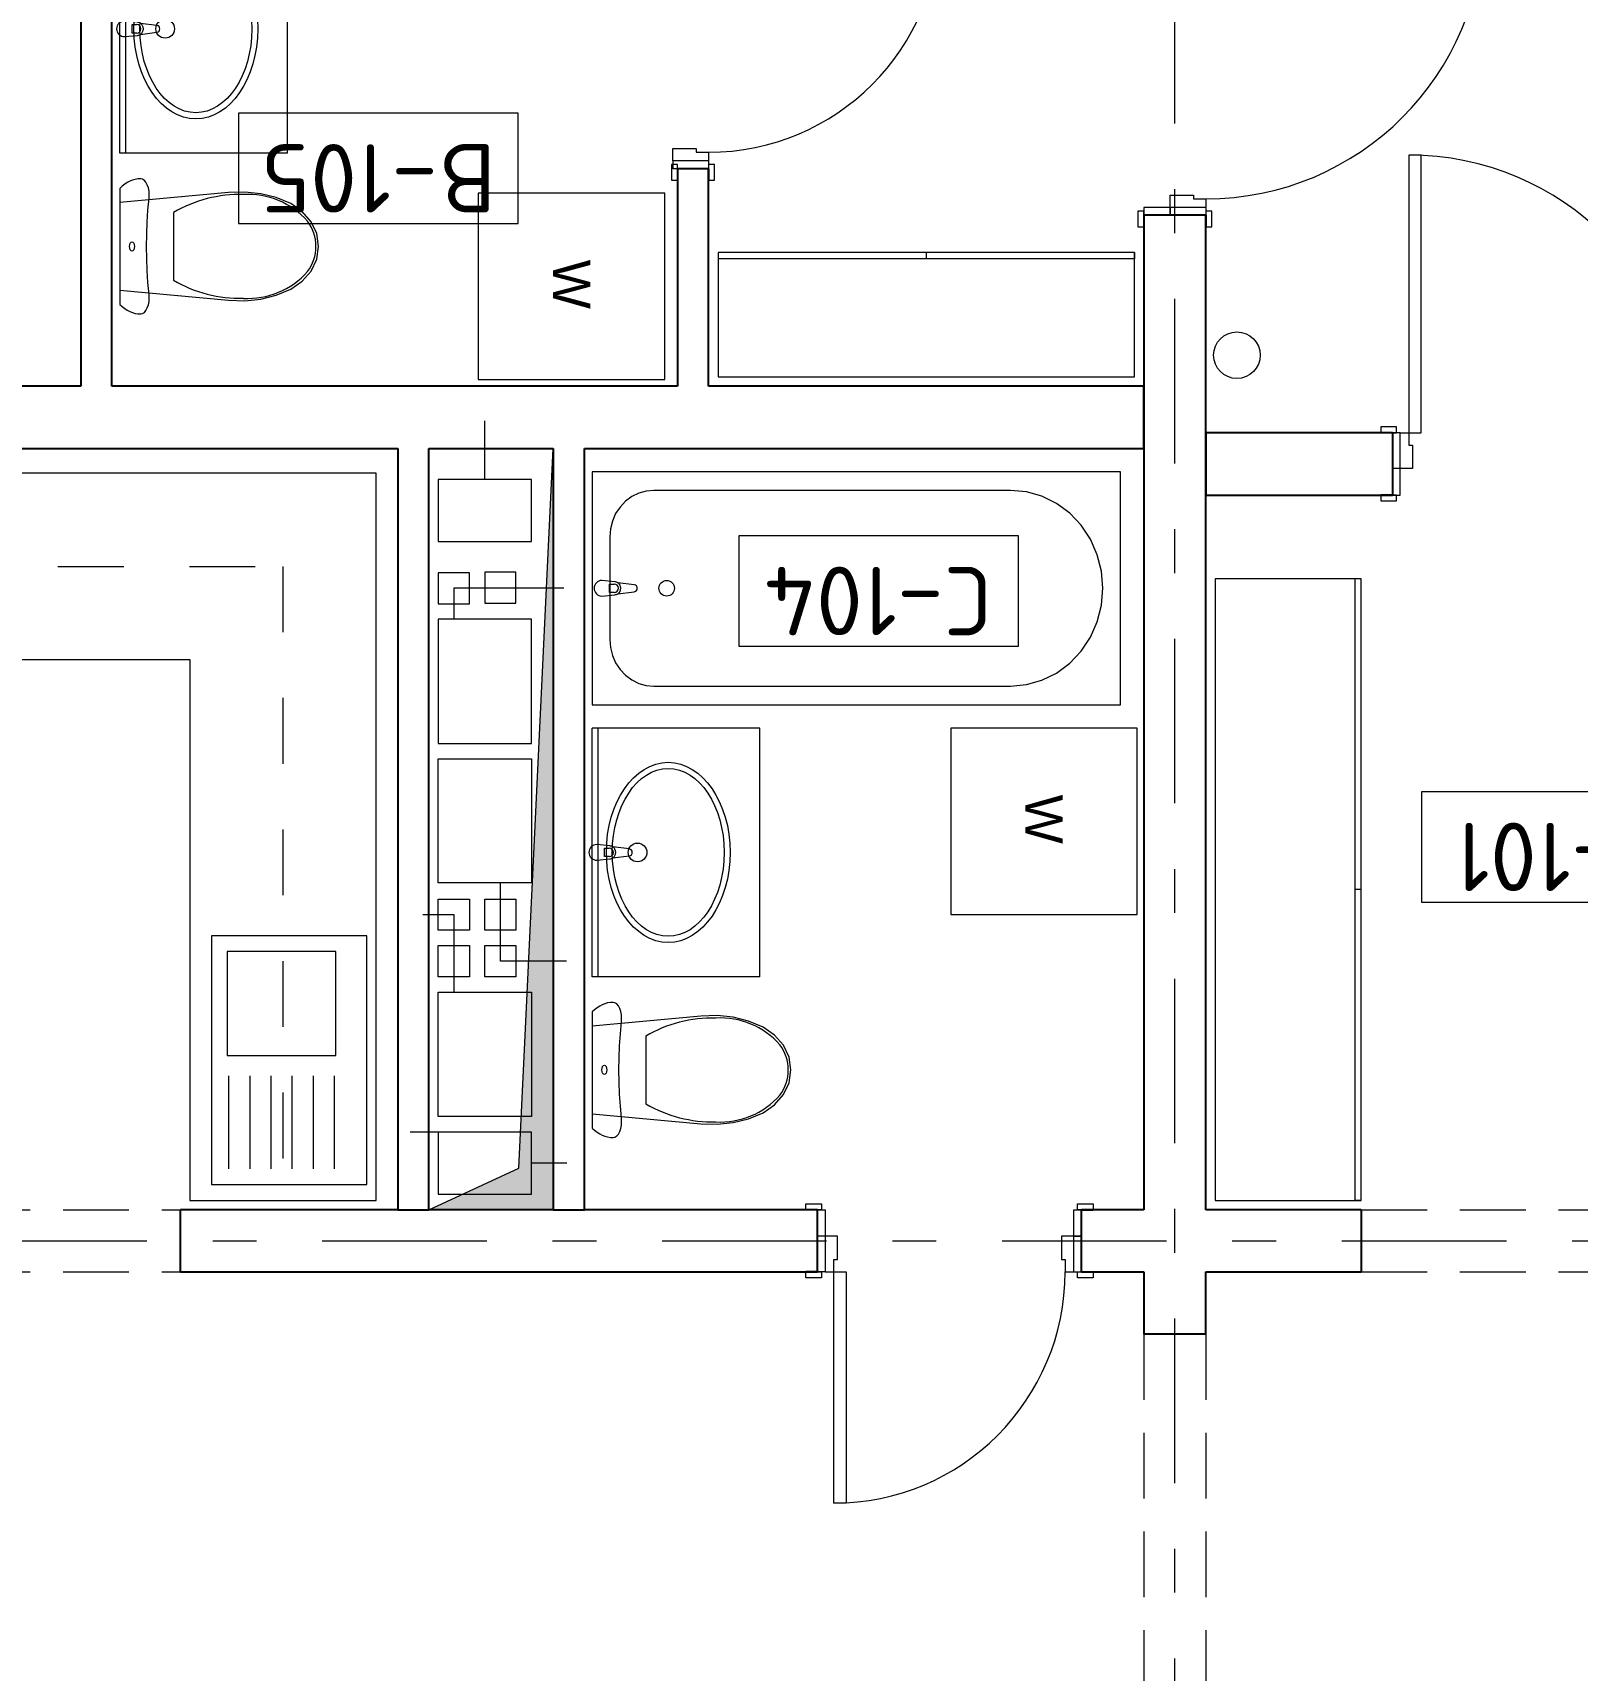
# Model space of a CAD drawing. Header units: millimetres. Extents: x 18162 to 3540582, y 72188 to 247925.
# Drawn here: x 659836 to 664806, y 82764 to 88033 of the extents above; entities that cross this region are included whole.
import ezdxf
from ezdxf.enums import TextEntityAlignment as Align

# ---------------------------------------------------------------- set-up
doc = ezdxf.new("R2010")
doc.units = ezdxf.units.MM
doc.header["$MEASUREMENT"] = 0
doc.set_wipeout_variables(frame=1)
for name, pattern in [('Dashed', [423.333333, 211.666667, -211.666667]), ('Double Dashed', [1093.611073, 529.166651, -211.666656, 141.111112, -211.666656]), ('Hidden Line', [317.5, 211.666667, -105.833333]), ('Wipeout_Contour', [1000, 0, -1000])]:
    doc.linetypes.add(name, pattern=pattern)
for name, color, linetype in [('Archicad Doors', 7, 'Continuous'), ('Archicad Zone Stamps', 7, 'Continuous'), ('Drawing & Figure', 7, 'Continuous'), ('Interior - Equipment', 7, 'Continuous'), ('Interior - Furniture', 7, 'Continuous'), ('Model Unit - Zone A', 7, 'Continuous'), ('Structural - Bearing', 7, 'Continuous'), ('Structural - Grid', 7, 'Continuous')]:
    doc.layers.add(name, color=color, linetype=linetype)
doc.styles.add('GENERATED_STYLE_1', font='arial.ttf')
doc.styles.add('GENERATED_STYLE_2', font='')
doc.styles.add('GENERATED_STYLE_3', font='', dxfattribs={"width": 0.8})
doc.styles.get('GENERATED_STYLE_2').set_extended_font_data('ISOCPEUR MON')
doc.styles.get('GENERATED_STYLE_3').set_extended_font_data('ISOCPEUR MON')

# ---------------------------------------------------------------- blocks, each defined once
blk = doc.blocks.new('Rectangular Door Opening 27[76]_3', base_point=(636137.8, 0))
at = {"layer": 'Archicad Doors', "color": 7, "linetype": 'Hidden Line', "lineweight": 13}
for p, q in [((664111.3, 84245.7), (665311.3, 84245.7)), ((664111.3, 84245.7), (664111.3, 84045.7)), ((665311.3, 84245.7), (665311.3, 84045.7)), ((664111.3, 84045.7), (665311.3, 84045.7))]:
    blk.add_line(p, q, dxfattribs=at)
blk = doc.blocks.new('Door 27[77]_3', base_point=(636137.8, 0))
at = {"layer": 'Archicad Doors', "color": 7, "linetype": 'Continuous', "lineweight": 13}
for p, q in [((662324.3, 84245.7), (662324.3, 84264.7)), ((662324.3, 84264.7), (662374.3, 84264.7)), ((662374.3, 84264.7), (662374.3, 84245.7)), ((663198.3, 84264.7), (663248.3, 84264.7)), ((663198.3, 84245.7), (663198.3, 84264.7)), ((663248.3, 84264.7), (663248.3, 84245.7)), ((662374.3, 84245.7), (662324.3, 84245.7)), ((662361.3, 84245.7), (662324.3, 84245.7)), ((662361.3, 84245.7), (662324.3, 84245.7)), ((662361.3, 84160.7), (662361.3, 84245.7)), ((662361.3, 84245.7), (662386.3, 84245.7)), ((662361.3, 84160.7), (662361.3, 84245.7)), ((662361.3, 84160.7), (662361.3, 84245.7)), ((662386.3, 84245.7), (662386.3, 84160.7)), ((663186.3, 84160.7), (663186.3, 84245.7)), ((663186.3, 84245.7), (663211.3, 84245.7)), ((663248.3, 84245.7), (663198.3, 84245.7)), ((663211.3, 84245.7), (663211.3, 84160.7)), ((663211.3, 84160.7), (663211.3, 84245.7)), ((663211.3, 84160.7), (663211.3, 84245.7)), ((663211.3, 84245.7), (663248.3, 84245.7)), ((663211.3, 84245.7), (663248.3, 84245.7)), ((662386.3, 84160.7), (662361.3, 84160.7)), ((662386.3, 84160.7), (662361.3, 84160.7)), ((662361.3, 84045.7), (662361.3, 84160.7)), ((662361.3, 84045.7), (662361.3, 84160.7)), ((662361.3, 84045.7), (662361.3, 84160.7)), ((662386.3, 84160.7), (662386.3, 84045.7)), ((662426.3, 84160.7), (662386.3, 84160.7)), ((662426.3, 84085.7), (662426.3, 84160.7)), ((663146.3, 84160.7), (663146.3, 84085.7)), ((663186.3, 84160.7), (663146.3, 84160.7)), ((663211.3, 84160.7), (663186.3, 84160.7)), ((663186.3, 84160.7), (663211.3, 84160.7)), ((663186.3, 84045.7), (663186.3, 84160.7)), ((663211.3, 84045.7), (663211.3, 84160.7)), ((663211.3, 84045.7), (663211.3, 84160.7)), ((663211.3, 84045.7), (663211.3, 84160.7)), ((662324.3, 84026.7), (662324.3, 84045.7)), ((662324.3, 84045.7), (662374.3, 84045.7)), ((662361.3, 84045.7), (662324.3, 84045.7)), ((662361.3, 84045.7), (662324.3, 84045.7)), ((662386.3, 84045.7), (662361.3, 84045.7)), ((662374.3, 84045.7), (662374.3, 84026.7)), ((662386.3, 84045.7), (662414.3, 84045.7)), ((662414.3, 84045.7), (662414.3, 84085.7)), ((662414.3, 84085.7), (662426.3, 84085.7)), ((662414.3, 83301.7), (662414.3, 84045.7)), ((662414.3, 84045.7), (662454.3, 84045.7)), ((662454.3, 84045.7), (662454.3, 83301.7)), ((663146.3, 84085.7), (663158.3, 84085.7)), ((663158.3, 84085.7), (663158.3, 84045.7)), ((663158.3, 84045.7), (663186.3, 84045.7)), ((663186.3, 84045.7), (663211.3, 84045.7)), ((663198.3, 84045.7), (663248.3, 84045.7)), ((663198.3, 84026.7), (663198.3, 84045.7)), ((663211.3, 84045.7), (663248.3, 84045.7)), ((663211.3, 84045.7), (663248.3, 84045.7)), ((663248.3, 84045.7), (663248.3, 84026.7)), ((662374.3, 84026.7), (662324.3, 84026.7)), ((663248.3, 84026.7), (663198.3, 84026.7)), ((662454.3, 83301.7), (662414.3, 83301.7))]:
    blk.add_line(p, q, dxfattribs=at)
blk.add_arc((662414.3, 84045.7), 744, 270, 0, dxfattribs=at)
blk = doc.blocks.new('Rectangular Door Opening 27[78]_3', base_point=(636137.8, 0))
at = {"layer": 'Archicad Doors', "color": 7, "linetype": 'Hidden Line', "lineweight": 13}
for p, q in [((657711.6, 84245.7), (660311.6, 84245.7)), ((657711.6, 84045.7), (657711.6, 84245.7)), ((660311.6, 84045.7), (660311.6, 84245.7)), ((657711.6, 84045.7), (660311.6, 84045.7))]:
    blk.add_line(p, q, dxfattribs=at)
blk = doc.blocks.new('АЦӨ_B-105_75_3', base_point=(660996.5, 87901.7))
at = {"layer": 'Archicad Zone Stamps', "color": 7, "linetype": 'Continuous', "lineweight": 5}
for p, q in [((661398.3, 87774.2), (660498.3, 87774.2)), ((660498.3, 87774.2), (660498.3, 87419.4)), ((661398.3, 87419.4), (661398.3, 87774.2)), ((660498.3, 87419.4), (661398.3, 87419.4))]:
    blk.add_line(p, q, dxfattribs=at)
at = {"layer": 'Archicad Zone Stamps', "color": 7, "lineweight": 5, "style": 'GENERATED_STYLE_2'}
for tag, p in [('DUMMY_861', (660575.1, 87454.9)), ('ROOM_NUMBER', (660948.3, 87454.9))]:
    blk.add_attdef(tag, text='', height=220, rotation=180, dxfattribs=at).set_placement(p, align=Align.TOP_CENTER)
blk = doc.blocks.new('АЦӨ_C-104_78_3', base_point=(662840.7, 84758.3))
at = {"layer": 'Archicad Zone Stamps', "color": 7, "linetype": 'Continuous', "lineweight": 5}
for p, q in [((663008.4, 86414.4), (662108.4, 86414.4)), ((662108.4, 86414.4), (662108.4, 86059.5)), ((663008.4, 86059.5), (663008.4, 86414.4)), ((662108.4, 86059.5), (663008.4, 86059.5))]:
    blk.add_line(p, q, dxfattribs=at)
at = {"layer": 'Archicad Zone Stamps', "color": 7, "lineweight": 5, "style": 'GENERATED_STYLE_2'}
for tag, p in [('DUMMY_861', (662185.2, 86095)), ('ROOM_NUMBER', (662558.4, 86095))]:
    blk.add_attdef(tag, text='', height=220, rotation=180, dxfattribs=at).set_placement(p, align=Align.TOP_CENTER)
blk = doc.blocks.new('Үүдний хэсэг_C-101_79_3', base_point=(664461.3, 84470.7))
at = {"layer": 'Archicad Zone Stamps', "color": 7, "linetype": 'Continuous', "lineweight": 5}
for p, q in [((665204.8, 85590.8), (664304.8, 85590.8)), ((664304.8, 85590.8), (664304.8, 85236)), ((665204.8, 85236), (665204.8, 85590.8)), ((664304.8, 85236), (665204.8, 85236))]:
    blk.add_line(p, q, dxfattribs=at)
at = {"layer": 'Archicad Zone Stamps', "color": 7, "lineweight": 5, "style": 'GENERATED_STYLE_2'}
for tag, p in [('DUMMY_861', (664414.5, 85271.5)), ('ROOM_NUMBER', (664754.8, 85271.5))]:
    blk.add_attdef(tag, text='', height=220, rotation=180, dxfattribs=at).set_placement(p, align=Align.TOP_CENTER)
blk = doc.blocks.new('Door 27[89]_3', base_point=(636137.8, 0))
at = {"layer": 'Archicad Doors', "color": 7, "linetype": 'Continuous', "lineweight": 13}
for p, q in [((663411.3, 88482.7), (663392.3, 88482.7)), ((663392.3, 88482.7), (663392.3, 88432.7)), ((663411.3, 88432.7), (663411.3, 88482.7)), ((663411.3, 88445.7), (663411.3, 88482.7)), ((663411.3, 88445.7), (663411.3, 88482.7)), ((663630.3, 88482.7), (663611.3, 88482.7)), ((663611.3, 88482.7), (663611.3, 88432.7)), ((663611.3, 88445.7), (663611.3, 88482.7)), ((663611.3, 88445.7), (663611.3, 88482.7)), ((663630.3, 88432.7), (663630.3, 88482.7)), ((663392.3, 88432.7), (663411.3, 88432.7)), ((663496.3, 88445.7), (663411.3, 88445.7)), ((663411.3, 88445.7), (663411.3, 88420.7)), ((663496.3, 88445.7), (663411.3, 88445.7)), ((663496.3, 88445.7), (663411.3, 88445.7)), ((663411.3, 88420.7), (663496.3, 88420.7)), ((663496.3, 88420.7), (663496.3, 88445.7)), ((663496.3, 88420.7), (663496.3, 88445.7)), ((663611.3, 88445.7), (663496.3, 88445.7)), ((663611.3, 88445.7), (663496.3, 88445.7)), ((663611.3, 88445.7), (663496.3, 88445.7)), ((663496.3, 88420.7), (663611.3, 88420.7)), ((663496.3, 88380.7), (663496.3, 88420.7)), ((663611.3, 88420.7), (663611.3, 88445.7)), ((663611.3, 88432.7), (663630.3, 88432.7)), ((663611.3, 88420.7), (663611.3, 88392.7)), ((663571.3, 88380.7), (663496.3, 88380.7)), ((663611.3, 88392.7), (663571.3, 88392.7)), ((663571.3, 88392.7), (663571.3, 88380.7)), ((664505.3, 88392.7), (663611.3, 88392.7)), ((663611.3, 88392.7), (663611.3, 88352.7)), ((664505.3, 88352.7), (664505.3, 88392.7)), ((663611.3, 88352.7), (664505.3, 88352.7)), ((663496.3, 87470.7), (663411.3, 87470.7)), ((663411.3, 87470.7), (663411.3, 87445.7)), ((663496.3, 87510.7), (663571.3, 87510.7)), ((663496.3, 87470.7), (663496.3, 87510.7)), ((663496.3, 87445.7), (663496.3, 87470.7)), ((663496.3, 87470.7), (663496.3, 87445.7)), ((663611.3, 87470.7), (663496.3, 87470.7)), ((663571.3, 87510.7), (663571.3, 87498.7)), ((663571.3, 87498.7), (663611.3, 87498.7)), ((663611.3, 87498.7), (663611.3, 87470.7)), ((663611.3, 87470.7), (663611.3, 87445.7)), ((663392.3, 87458.7), (663392.3, 87408.7)), ((663411.3, 87458.7), (663392.3, 87458.7)), ((663411.3, 87408.7), (663411.3, 87458.7)), ((663411.3, 87445.7), (663496.3, 87445.7)), ((663496.3, 87445.7), (663411.3, 87445.7)), ((663496.3, 87445.7), (663411.3, 87445.7)), ((663411.3, 87445.7), (663411.3, 87408.7)), ((663411.3, 87445.7), (663411.3, 87408.7)), ((663611.3, 87445.7), (663496.3, 87445.7)), ((663611.3, 87445.7), (663496.3, 87445.7)), ((663611.3, 87445.7), (663496.3, 87445.7)), ((663611.3, 87458.7), (663611.3, 87408.7)), ((663630.3, 87458.7), (663611.3, 87458.7)), ((663611.3, 87445.7), (663611.3, 87408.7)), ((663611.3, 87445.7), (663611.3, 87408.7)), ((663630.3, 87408.7), (663630.3, 87458.7)), ((663392.3, 87408.7), (663411.3, 87408.7)), ((663611.3, 87408.7), (663630.3, 87408.7))]:
    blk.add_line(p, q, dxfattribs=at)
blk.add_arc((663611.3, 88392.7), 894, 270, 0, dxfattribs=at)
blk = doc.blocks.new('Rectangular Door Opening 27[90]_3', base_point=(636137.8, 0))
at = {"layer": 'Archicad Doors', "color": 7, "linetype": 'Hidden Line', "lineweight": 13}
for p, q in [((663411.3, 83845.7), (663411.3, 82645.7)), ((663611.3, 83845.7), (663411.3, 83845.7)), ((663611.3, 83845.7), (663611.3, 82645.7)), ((663611.3, 82645.7), (663411.3, 82645.7))]:
    blk.add_line(p, q, dxfattribs=at)
blk = doc.blocks.new('Door 27[109]_3', base_point=(636137.8, 0))
at = {"layer": 'Archicad Doors', "color": 7, "linetype": 'Continuous', "lineweight": 13}
for p, q in [((661911.3, 88482.7), (661892.3, 88482.7)), ((661892.3, 88482.7), (661892.3, 88432.7)), ((661911.3, 88432.7), (661911.3, 88482.7)), ((661911.3, 88445.7), (661911.3, 88482.7)), ((661911.3, 88445.7), (661911.3, 88482.7)), ((662030.3, 88482.7), (662011.3, 88482.7)), ((662011.3, 88482.7), (662011.3, 88432.7)), ((662011.3, 88445.7), (662011.3, 88482.7)), ((662011.3, 88445.7), (662011.3, 88482.7)), ((662030.3, 88432.7), (662030.3, 88482.7)), ((661892.3, 88432.7), (661911.3, 88432.7)), ((661896.3, 88420.7), (661896.3, 88445.7)), ((662011.3, 88445.7), (661896.3, 88445.7)), ((661896.3, 88420.7), (662011.3, 88420.7)), ((661896.3, 88380.7), (661896.3, 88420.7)), ((662011.3, 88445.7), (661911.3, 88445.7)), ((662011.3, 88445.7), (661911.3, 88445.7)), ((662011.3, 88420.7), (662011.3, 88445.7)), ((662011.3, 88432.7), (662030.3, 88432.7)), ((662011.3, 88420.7), (662011.3, 88392.7)), ((661971.3, 88380.7), (661896.3, 88380.7)), ((662011.3, 88392.7), (661971.3, 88392.7)), ((661971.3, 88392.7), (661971.3, 88380.7)), ((662755.3, 88392.7), (662011.3, 88392.7)), ((662011.3, 88392.7), (662011.3, 88352.7)), ((662755.3, 88352.7), (662755.3, 88392.7)), ((662011.3, 88352.7), (662755.3, 88352.7)), ((661896.3, 87660.7), (661971.3, 87660.7)), ((661896.3, 87620.7), (661896.3, 87660.7)), ((661971.3, 87660.7), (661971.3, 87648.7)), ((661971.3, 87648.7), (662011.3, 87648.7)), ((662011.3, 87648.7), (662011.3, 87620.7)), ((661892.3, 87608.7), (661892.3, 87558.7)), ((661911.3, 87608.7), (661892.3, 87608.7)), ((661896.3, 87620.7), (661896.3, 87595.7)), ((662011.3, 87620.7), (661896.3, 87620.7)), ((662011.3, 87595.7), (661896.3, 87595.7)), ((661911.3, 87558.7), (661911.3, 87608.7)), ((662011.3, 87595.7), (661911.3, 87595.7)), ((662011.3, 87595.7), (661911.3, 87595.7)), ((661911.3, 87595.7), (661911.3, 87558.7)), ((661911.3, 87595.7), (661911.3, 87558.7)), ((662011.3, 87620.7), (662011.3, 87595.7)), ((662011.3, 87608.7), (662011.3, 87558.7)), ((662030.3, 87608.7), (662011.3, 87608.7)), ((662011.3, 87595.7), (662011.3, 87558.7)), ((662011.3, 87595.7), (662011.3, 87558.7)), ((662030.3, 87558.7), (662030.3, 87608.7)), ((661892.3, 87558.7), (661911.3, 87558.7)), ((662011.3, 87558.7), (662030.3, 87558.7))]:
    blk.add_line(p, q, dxfattribs=at)
blk.add_arc((662011.3, 88392.7), 744, 270, 0, dxfattribs=at)
blk = doc.blocks.new('Door 27[114]_3', base_point=(636137.8, 0))
at = {"layer": 'Archicad Doors', "color": 7, "linetype": 'Continuous', "lineweight": 13}
for p, q in [((664264.3, 87639.7), (664264.3, 86745.7)), ((664304.3, 87639.7), (664264.3, 87639.7)), ((664304.3, 86745.7), (664304.3, 87639.7)), ((664224.3, 86764.7), (664174.3, 86764.7)), ((664174.3, 86764.7), (664174.3, 86745.7)), ((664174.3, 86745.7), (664224.3, 86745.7)), ((664211.3, 86745.7), (664174.3, 86745.7)), ((664211.3, 86745.7), (664174.3, 86745.7)), ((664236.3, 86745.7), (664211.3, 86745.7)), ((664211.3, 86745.7), (664211.3, 86630.7)), ((664211.3, 86745.7), (664211.3, 86630.7)), ((664211.3, 86745.7), (664211.3, 86630.7)), ((664224.3, 86745.7), (664224.3, 86764.7)), ((664236.3, 86630.7), (664236.3, 86745.7)), ((664236.3, 86745.7), (664264.3, 86745.7)), ((664264.3, 86745.7), (664264.3, 86705.7)), ((664264.3, 86745.7), (664304.3, 86745.7)), ((665158.3, 86705.7), (665158.3, 86745.7)), ((665158.3, 86745.7), (665186.3, 86745.7)), ((665186.3, 86745.7), (665211.3, 86745.7)), ((665186.3, 86745.7), (665186.3, 86630.7)), ((665248.3, 86764.7), (665198.3, 86764.7)), ((665198.3, 86764.7), (665198.3, 86745.7)), ((665198.3, 86745.7), (665248.3, 86745.7)), ((665211.3, 86745.7), (665211.3, 86630.7)), ((665211.3, 86745.7), (665211.3, 86630.7)), ((665211.3, 86745.7), (665211.3, 86630.7)), ((665211.3, 86745.7), (665248.3, 86745.7)), ((665211.3, 86745.7), (665248.3, 86745.7)), ((665248.3, 86745.7), (665248.3, 86764.7)), ((664264.3, 86705.7), (664276.3, 86705.7)), ((664276.3, 86705.7), (664276.3, 86630.7)), ((665146.3, 86630.7), (665146.3, 86705.7)), ((665146.3, 86705.7), (665158.3, 86705.7)), ((664211.3, 86630.7), (664211.3, 86545.7)), ((664236.3, 86630.7), (664211.3, 86630.7)), ((664236.3, 86630.7), (664211.3, 86630.7)), ((664211.3, 86630.7), (664211.3, 86545.7)), ((664211.3, 86630.7), (664211.3, 86545.7)), ((664236.3, 86545.7), (664236.3, 86630.7)), ((664276.3, 86630.7), (664236.3, 86630.7)), ((665186.3, 86630.7), (665146.3, 86630.7)), ((665186.3, 86630.7), (665186.3, 86545.7)), ((665211.3, 86630.7), (665186.3, 86630.7)), ((665186.3, 86630.7), (665211.3, 86630.7)), ((665211.3, 86545.7), (665211.3, 86630.7)), ((665211.3, 86630.7), (665211.3, 86545.7)), ((665211.3, 86630.7), (665211.3, 86545.7)), ((664224.3, 86545.7), (664174.3, 86545.7)), ((664174.3, 86545.7), (664174.3, 86526.7)), ((664211.3, 86545.7), (664174.3, 86545.7)), ((664211.3, 86545.7), (664174.3, 86545.7)), ((664174.3, 86526.7), (664224.3, 86526.7)), ((664211.3, 86545.7), (664236.3, 86545.7)), ((664224.3, 86526.7), (664224.3, 86545.7)), ((665186.3, 86545.7), (665211.3, 86545.7)), ((665248.3, 86545.7), (665198.3, 86545.7)), ((665198.3, 86545.7), (665198.3, 86526.7)), ((665198.3, 86526.7), (665248.3, 86526.7)), ((665211.3, 86545.7), (665248.3, 86545.7)), ((665211.3, 86545.7), (665248.3, 86545.7)), ((665248.3, 86526.7), (665248.3, 86545.7))]:
    blk.add_line(p, q, dxfattribs=at)
blk.add_arc((664264.3, 86745.7), 894, 0, 90, dxfattribs=at)
blk = doc.blocks.new('Basin Cabinet 27[211]_3', base_point=(660656.3, 87645.7))
at = {"layer": 'Interior - Equipment', "color": 7, "linetype": 'Continuous', "lineweight": 5}
for p, q in [((660116.3, 87645.7), (660116.3, 88445.7)), ((660656.3, 88445.7), (660116.3, 88445.7)), ((660136.3, 87645.7), (660136.3, 88445.7)), ((660656.3, 87645.7), (660656.3, 88445.7)), ((660156.2, 88059.3), (660171.1, 88059.3)), ((660156.2, 88032.1), (660156.2, 88059.3)), ((660171.1, 88032.1), (660156.2, 88032.1)), ((660656.3, 87645.7), (660116.3, 87645.7))]:
    blk.add_line(p, q, dxfattribs=at)
at = {"layer": 'Interior - Equipment', "color": 7, "linetype": 'Continuous', "lineweight": 5, "flags": 128}
blk.add_lwpolyline([(660131.3, 88020.7), (660173.3, 88024.7, 0.12102), (660182.8, 88027.9), (660235.7, 88034.6, 0.882566), (660235.7, 88056.8), (660182.8, 88063.4, 0.12102), (660173.3, 88066.7), (660131.3, 88070.7, 1)], format="xyb", close=True, dxfattribs=at)
at = {"layer": 'Interior - Equipment', "color": 7, "linetype": 'Continuous', "lineweight": 5}
blk.add_circle((660262.5, 88045.7), 30, dxfattribs=at)
for centre, radius, start, end in [((660171.1, 88045.7), 13.6, 270, 90), ((660171.4, 88045.7), 21.1, 302.771, 57.229)]:
    blk.add_arc(centre, radius, start, end, dxfattribs=at)
for major_axis, ratio in [((0, 290), 0.686667), ((0, 270), 0.666667)]:
    blk.add_ellipse((660361.3, 88045.7), major_axis=major_axis, ratio=ratio, dxfattribs=at)
blk = doc.blocks.new('WC 27[213]_3', base_point=(660116.3, 87345.7))
at = {"layer": 'Interior - Equipment', "color": 7, "linetype": 'Continuous', "lineweight": 5}
for p, q in [((660289.4, 87454.6), (660289.4, 87345.7)), ((660289.4, 87345.7), (660289.4, 87236.7))]:
    blk.add_line(p, q, dxfattribs=at)
at = {"layer": 'Interior - Equipment', "color": 7, "linetype": 'Continuous', "lineweight": 5, "flags": 128}
for points in [[(660116.3, 87158.9), (660124.2, 87151.8), (660132.4, 87145.6), (660140.7, 87140.3), (660149.1, 87136), (660157.7, 87132.6), (660166.3, 87130.1), (660175, 87128.7), (660183.8, 87128.2), (660189.8, 87129.5), (660195.6, 87133.2), (660200.8, 87139.3), (660205.1, 87147.5), (660208.4, 87157.2), (660210.5, 87168.1), (660211.3, 87179.6), (660210.8, 87191.2), (660207.2, 87229.5), (660204.7, 87268), (660203.1, 87306.8), (660202.6, 87345.7), (660203.1, 87384.5), (660204.7, 87423.3), (660207.2, 87461.9), (660210.8, 87500.2), (660211.3, 87511.7), (660210.5, 87523.2), (660208.4, 87534.1), (660205.1, 87543.9), (660200.8, 87552), (660195.6, 87558.1), (660189.8, 87561.9), (660183.8, 87563.2), (660175, 87562.7), (660166.3, 87561.2), (660157.7, 87558.8), (660149.1, 87555.4), (660140.7, 87551), (660132.4, 87545.7), (660124.2, 87539.5), (660116.3, 87532.4)], [(660569.8, 87176.2), (660619.5, 87188.7), (660666.4, 87207.7), (660703.6, 87233.3), (660732.2, 87266.3), (660750.1, 87304.6), (660756.3, 87345.7), (660750.1, 87386.7), (660732.2, 87425), (660703.6, 87458.1), (660666.4, 87483.7), (660619.5, 87502.7), (660569.8, 87515.1), (660518.4, 87520.6), (660466.7, 87519), (660116.3, 87486.6), (660116.3, 87204.7), (660466.7, 87172.3), (660518.4, 87170.8)]]:
    blk.add_lwpolyline(points, close=True, dxfattribs=at)
at = {"layer": 'Interior - Equipment', "color": 7, "linetype": 'Continuous', "lineweight": 5}
for centre, major_axis, start_param, end_param in [((660504.3, 87087.6), (425.5, 0), 1.547178, 2.100199), ((660528.6, 87256.2), (257.1, 0), 0.725935, 1.626524), ((660609.1, 87344.9), (138.6, 0), 0.005861, 0.632505), ((660609.1, 87346.5), (138.6, 0), 5.650681, 6.277325), ((660528.6, 87435.1), (257.1, 0), 4.656658, 5.557246), ((660504.3, 87603.8), (425.5, 0), 4.182984, 4.736005)]:
    blk.add_ellipse(centre, major_axis=major_axis, ratio=0.999377, start_param=start_param, end_param=end_param, dxfattribs=at)
blk.add_ellipse((660155.7, 87345.7), major_axis=(0, 15), ratio=0.524717, dxfattribs=at)
blk = doc.blocks.new('Washer 27[214]_3', base_point=(661270.1, 87216.9))
at = {"layer": 'Interior - Equipment', "color": 7, "linetype": 'Continuous', "lineweight": 5, "flags": 128}
blk.add_lwpolyline([(661270.1, 86916.9), (661870.1, 86916.9), (661870.1, 87516.9), (661270.1, 87516.9)], close=True, dxfattribs=at)
at = {"layer": 'Interior - Equipment', "color": 7, "lineweight": 5, "style": 'GENERATED_STYLE_1'}
blk.add_attdef('stDisplayText', text='', height=120, rotation=270, dxfattribs=at).set_placement((661570.1, 87223.7), align=Align.MIDDLE_CENTER)
blk = doc.blocks.new('Basin Cabinet 27[215]_3', base_point=(662176.3, 84995.7))
at = {"layer": 'Interior - Equipment', "color": 7, "linetype": 'Continuous', "lineweight": 5}
for p, q in [((661636.3, 84995.7), (661636.3, 85795.7)), ((662176.3, 85795.7), (661636.3, 85795.7)), ((661656.3, 84995.7), (661656.3, 85795.7)), ((662176.3, 84995.7), (662176.3, 85795.7)), ((661676.2, 85409.3), (661691.1, 85409.3)), ((661676.2, 85382.1), (661676.2, 85409.3)), ((661691.1, 85382.1), (661676.2, 85382.1)), ((662176.3, 84995.7), (661636.3, 84995.7))]:
    blk.add_line(p, q, dxfattribs=at)
at = {"layer": 'Interior - Equipment', "color": 7, "linetype": 'Continuous', "lineweight": 5, "flags": 128}
blk.add_lwpolyline([(661651.3, 85370.7), (661693.3, 85374.7, 0.12102), (661702.8, 85377.9), (661755.7, 85384.6, 0.882566), (661755.7, 85406.8), (661702.8, 85413.4, 0.12102), (661693.3, 85416.7), (661651.3, 85420.7, 1)], format="xyb", close=True, dxfattribs=at)
at = {"layer": 'Interior - Equipment', "color": 7, "linetype": 'Continuous', "lineweight": 5}
blk.add_circle((661782.5, 85395.7), 30, dxfattribs=at)
for centre, radius, start, end in [((661691.4, 85395.7), 21.1, 302.771, 57.229), ((661691.1, 85395.7), 13.6, 270, 90)]:
    blk.add_arc(centre, radius, start, end, dxfattribs=at)
for major_axis, ratio in [((0, 290), 0.686667), ((0, 270), 0.666667)]:
    blk.add_ellipse((661881.3, 85395.7), major_axis=major_axis, ratio=ratio, dxfattribs=at)
blk = doc.blocks.new('Bathtub 27[216]_3', base_point=(661636.3, 86620.7))
at = {"layer": 'Interior - Equipment', "color": 7, "linetype": 'Continuous', "lineweight": 5}
for p, q in [((661692.6, 86259.3), (661707.4, 86259.3)), ((661692.6, 86232.1), (661692.6, 86259.3)), ((661707.4, 86232.1), (661692.6, 86232.1))]:
    blk.add_line(p, q, dxfattribs=at)
at = {"layer": 'Interior - Equipment', "color": 7, "linetype": 'Continuous', "lineweight": 5, "flags": 128}
for points in [[(661636.3, 85870.7), (663336.3, 85870.7), (663336.3, 86620.7), (661636.3, 86620.7)], [(661834.7, 86560.7), (661810.1, 86558.4), (661786.2, 86551.6), (661763.8, 86540.6), (661743.6, 86525.6), (661726.1, 86507.1), (661712, 86485.7), (661701.5, 86462), (661695.1, 86436.7), (661693, 86410.7), (661693, 86080.7), (661695.1, 86054.6), (661701.5, 86029.4), (661712, 86005.7), (661726.1, 85984.3), (661743.6, 85965.8), (661763.8, 85950.8), (661786.2, 85939.7), (661810.1, 85933), (661834.7, 85930.7), (662982.2, 85930.7), (663033.8, 85935.5), (663083.9, 85949.7), (663130.9, 85972.9), (663173.4, 86004.4), (663210.1, 86043.2), (663239.8, 86088.2), (663261.7, 86137.9), (663275.1, 86191), (663279.7, 86245.7), (663275.1, 86300.4), (663261.7, 86353.4), (663239.8, 86403.2), (663210.1, 86448.2), (663173.4, 86487), (663130.9, 86518.5), (663083.9, 86541.7), (663033.8, 86555.9), (662982.2, 86560.7)]]:
    blk.add_lwpolyline(points, close=True, dxfattribs=at)
blk.add_lwpolyline([(661667.6, 86220.7), (661709.6, 86224.7, 0.12102), (661719.1, 86227.9), (661772, 86234.6, 0.882566), (661772, 86256.8), (661719.1, 86263.4, 0.12102), (661709.6, 86266.7), (661667.6, 86270.7, 1)], format="xyb", close=True, dxfattribs=at)
at = {"layer": 'Interior - Equipment', "color": 7, "linetype": 'Continuous', "lineweight": 5}
blk.add_circle((661876.3, 86245.7), 25, dxfattribs=at)
for centre, radius, start, end in [((661707.4, 86245.7), 13.6, 270, 90), ((661707.7, 86245.7), 21.1, 302.771, 57.229)]:
    blk.add_arc(centre, radius, start, end, dxfattribs=at)
blk = doc.blocks.new('WC 27[217]_3', base_point=(661636.3, 84695.7))
at = {"layer": 'Interior - Equipment', "color": 7, "linetype": 'Continuous', "lineweight": 5}
for p, q in [((661809.4, 84804.6), (661809.4, 84695.7)), ((661809.4, 84695.7), (661809.4, 84586.7))]:
    blk.add_line(p, q, dxfattribs=at)
at = {"layer": 'Interior - Equipment', "color": 7, "linetype": 'Continuous', "lineweight": 5, "flags": 128}
for points in [[(661636.3, 84508.9), (661644.2, 84501.8), (661652.4, 84495.6), (661660.7, 84490.3), (661669.1, 84486), (661677.7, 84482.6), (661686.3, 84480.1), (661695, 84478.7), (661703.8, 84478.2), (661709.8, 84479.5), (661715.6, 84483.2), (661720.8, 84489.3), (661725.1, 84497.5), (661728.4, 84507.2), (661730.5, 84518.1), (661731.3, 84529.6), (661730.8, 84541.2), (661727.2, 84579.5), (661724.7, 84618), (661723.1, 84656.8), (661722.6, 84695.7), (661723.1, 84734.5), (661724.7, 84773.3), (661727.2, 84811.9), (661730.8, 84850.2), (661731.3, 84861.7), (661730.5, 84873.2), (661728.4, 84884.1), (661725.1, 84893.9), (661720.8, 84902), (661715.6, 84908.1), (661709.8, 84911.9), (661703.8, 84913.2), (661695, 84912.7), (661686.3, 84911.2), (661677.7, 84908.8), (661669.1, 84905.4), (661660.7, 84901), (661652.4, 84895.7), (661644.2, 84889.5), (661636.3, 84882.4)], [(662089.8, 84526.2), (662139.5, 84538.7), (662186.4, 84557.7), (662223.6, 84583.3), (662252.2, 84616.3), (662270.1, 84654.6), (662276.3, 84695.7), (662270.1, 84736.7), (662252.2, 84775), (662223.6, 84808.1), (662186.4, 84833.7), (662139.5, 84852.7), (662089.8, 84865.1), (662038.4, 84870.6), (661986.7, 84869), (661636.3, 84836.6), (661636.3, 84554.7), (661986.7, 84522.3), (662038.4, 84520.8)]]:
    blk.add_lwpolyline(points, close=True, dxfattribs=at)
at = {"layer": 'Interior - Equipment', "color": 7, "linetype": 'Continuous', "lineweight": 5}
for centre, major_axis, start_param, end_param in [((662024.3, 84437.6), (425.5, 0), 1.547178, 2.100199), ((662048.6, 84606.2), (257.1, 0), 0.725935, 1.626524), ((662129.1, 84694.9), (138.6, 0), 0.005861, 0.632505), ((662129.1, 84696.5), (138.6, 0), 5.650681, 6.277325), ((662024.3, 84953.8), (425.5, 0), 4.182984, 4.736005), ((662048.6, 84785.1), (257.1, 0), 4.656658, 5.557246)]:
    blk.add_ellipse(centre, major_axis=major_axis, ratio=0.999377, start_param=start_param, end_param=end_param, dxfattribs=at)
blk.add_ellipse((661675.7, 84695.7), major_axis=(0, 15), ratio=0.524717, dxfattribs=at)
blk = doc.blocks.new('Washer 27[218]_3', base_point=(662790.1, 85495.7))
at = {"layer": 'Interior - Equipment', "color": 7, "linetype": 'Continuous', "lineweight": 5, "flags": 128}
blk.add_lwpolyline([(662790.1, 85195.7), (663390.1, 85195.7), (663390.1, 85795.7), (662790.1, 85795.7)], close=True, dxfattribs=at)
at = {"layer": 'Interior - Equipment', "color": 7, "lineweight": 5, "style": 'GENERATED_STYLE_1'}
blk.add_attdef('stDisplayText', text='', height=120, rotation=270, dxfattribs=at).set_placement((663090.1, 85502.5), align=Align.MIDDLE_CENTER)
blk = doc.blocks.new('Kitchen Layout 27[222]_3', base_point=(660941.6, 83616))
at = {"layer": 'Interior - Equipment', "color": 7, "linetype": 'Continuous', "lineweight": 5}
for p, q in [((658047.4, 86016), (658647.4, 86616)), ((658647.4, 86016), (658047.4, 86616)), ((657524.7, 86170.3), (657666.1, 86311.7)), ((657666.1, 86170.3), (657524.7, 86311.7)), ((657595.4, 86141), (657595.4, 86341)), ((657495.4, 86241), (657695.4, 86241)), ((660461.6, 85077.1), (660461.6, 84742.1)), ((660811.6, 85077.1), (660461.6, 85077.1)), ((660811.6, 84742.1), (660811.6, 85077.1)), ((660461.6, 84742.1), (660811.6, 84742.1)), ((660466.6, 84677.1), (660466.6, 84377.1)), ((660534.6, 84677.1), (660534.6, 84377.1)), ((660602.6, 84677.1), (660602.6, 84377.1)), ((660670.6, 84677.1), (660670.6, 84377.1)), ((660738.6, 84677.1), (660738.6, 84377.1)), ((660806.6, 84677.1), (660806.6, 84377.1))]:
    blk.add_line(p, q, dxfattribs=at)
at = {"layer": 'Interior - Equipment', "color": 7, "linetype": 'Dashed', "lineweight": 5}
for p, q in [((660941.6, 86616), (658647.4, 86616)), ((658647.4, 86616), (658647.4, 86316)), ((660941.6, 84276), (660941.6, 86616)), ((658647.4, 86316), (660641.6, 86316)), ((660641.6, 86316), (660641.6, 84276)), ((660641.6, 84276), (660941.6, 84276))]:
    blk.add_line(p, q, dxfattribs=at)
at = {"layer": 'Interior - Equipment', "color": 7, "linetype": 'Continuous', "lineweight": 5, "flags": 128}
for points in [[(657145.4, 85866), (658045.4, 85866), (658045.4, 86616), (657145.4, 86616)], [(660941.6, 84276), (660941.6, 86616), (658045.4, 86616), (658045.4, 86016), (660341.6, 86016), (660341.6, 84276)], [(658047.4, 86016), (658647.4, 86016), (658647.4, 86616), (658047.4, 86616)], [(659038.6, 86066), (659618.6, 86066), (659618.6, 86566), (659038.6, 86566)], [(660411.6, 85127.1), (660411.6, 84327.1), (660911.6, 84327.1), (660911.6, 85127.1)]]:
    blk.add_lwpolyline(points, close=True, dxfattribs=at)
at = {"layer": 'Interior - Equipment', "color": 7, "linetype": 'Continuous', "lineweight": 5}
for centre, radius in [((659169.1, 86453.5), 72.5), ((659473.6, 86434), 90), ((659202.2, 86216), 105), ((659493.9, 86201), 72.5)]:
    blk.add_circle(centre, radius, dxfattribs=at)
blk = doc.blocks.new('Cupboard 27[290]_3', base_point=(663381.6, 87325.7))
at = {"layer": 'Interior - Furniture', "color": 7, "linetype": 'Continuous', "lineweight": 5}
for p, q in [((662711.6, 87325.7), (662711.6, 87305.7)), ((663381.6, 87325.7), (663381.6, 87305.7)), ((663381.6, 87305.7), (662041.6, 87305.7))]:
    blk.add_line(p, q, dxfattribs=at)
at = {"layer": 'Interior - Furniture', "color": 7, "linetype": 'Continuous', "lineweight": 5, "flags": 128}
blk.add_lwpolyline([(663381.6, 87325.7), (662041.6, 87325.7), (662041.6, 86925.7), (663381.6, 86925.7)], close=True, dxfattribs=at)
blk = doc.blocks.new('Cupboard 27[294]_3', base_point=(664111.3, 84276))
at = {"layer": 'Interior - Furniture', "color": 7, "linetype": 'Continuous', "lineweight": 5}
for p, q in [((664091.3, 84276), (664091.3, 86276)), ((664111.3, 85276), (664091.3, 85276)), ((664111.3, 84276), (664091.3, 84276))]:
    blk.add_line(p, q, dxfattribs=at)
at = {"layer": 'Interior - Furniture', "color": 7, "linetype": 'Continuous', "lineweight": 5, "flags": 128}
blk.add_lwpolyline([(664111.3, 84276), (664111.3, 86276), (663641, 86276), (663641, 84276)], close=True, dxfattribs=at)
blk = doc.blocks.new('Standard grid marker[329]_3', base_point=(654300.1, 84145.7))
at = {"layer": 'Structural - Grid', "color": 13, "linetype": 'Double Dashed', "lineweight": 13}
blk.add_line((655300.1, 84145.7), (689862.2, 84145.7), dxfattribs=at)
at = {"layer": 'Structural - Grid', "color": 13, "lineweight": 13, "style": 'GENERATED_STYLE_3'}
blk.add_attdef('AC_MarkerText_1', text='', height=250, rotation=180, dxfattribs=at).set_placement((691162.2, 84020.7), align=Align.TOP_CENTER)
blk = doc.blocks.new('Standard grid marker[335]_3', base_point=(663511.3, 72524.1))
at = {"layer": 'Structural - Grid', "color": 13, "linetype": 'Double Dashed', "lineweight": 13}
blk.add_line((663511.3, 73524.1), (663511.3, 100185.5), dxfattribs=at)
at = {"layer": 'Structural - Grid', "color": 13, "lineweight": 13, "style": 'GENERATED_STYLE_3'}
blk.add_attdef('AC_MarkerText_1', text='', height=250, rotation=180, dxfattribs=at).set_placement((663511.3, 101360.5), align=Align.TOP_CENTER)

msp = doc.modelspace()

# ---------------------------------------------------------------- linework, layer by layer
at = {"layer": 'Structural - Grid', "color": 7, "linetype": 'Continuous', "lineweight": 5}
for points in [[(661441.3, 86595.7), (661141.3, 86595.7), (661141.3, 86395.7), (661441.3, 86395.7)], [(661141.3, 86195.7), (661241.3, 86195.7), (661241.3, 86295.7), (661141.3, 86295.7)], [(661291.3, 86197.3), (661391.3, 86197.3), (661391.3, 86297.3), (661291.3, 86297.3)], [(661141.3, 85745.7), (661441.3, 85745.7), (661441.3, 86145.7), (661141.3, 86145.7)], [(661141.3, 85697.3), (661441.3, 85697.3), (661441.3, 85297.3), (661141.3, 85297.3)], [(661241.3, 85145.7), (661141.3, 85145.7), (661141.3, 85245.7), (661241.3, 85245.7)], [(661291.3, 85245.7), (661391.3, 85245.7), (661391.3, 85145.7), (661291.3, 85145.7)], [(661241.3, 84995.7), (661141.3, 84995.7), (661141.3, 85095.7), (661241.3, 85095.7)], [(661291.3, 85095.7), (661391.3, 85095.7), (661391.3, 84995.7), (661291.3, 84995.7)], [(661141.3, 84945.7), (661441.3, 84945.7), (661441.3, 84545.7), (661141.3, 84545.7)], [(661441.3, 84495.7), (661141.3, 84495.7), (661141.3, 84295.7), (661441.3, 84295.7)]]:
    msp.add_lwpolyline(points, close=True, dxfattribs=at)

# ---------------------------------------------------------------- block references
at = {"layer": 'Interior - Equipment', "color": 7, "linetype": 'Continuous', "lineweight": 5}
msp.add_blockref('Kitchen Layout 27[222]_3', (660941.6, 83616), dxfattribs=at)
at = {"layer": 'Interior - Furniture', "color": 7, "linetype": 'Continuous', "lineweight": 5}
for name, p in [('Cupboard 27[290]_3', (663381.6, 87325.7)), ('Cupboard 27[294]_3', (664111.3, 84276))]:
    msp.add_blockref(name, p, dxfattribs=at)
at = {"layer": 'Model Unit - Zone A', "color": 7, "linetype": 'Continuous', "lineweight": 5}
for name, p, values in [('АЦӨ_B-105_75_3', (660996.5, 87901.7), {'ROOM_NUMBER': 'B-105'}), ('АЦӨ_C-104_78_3', (662840.7, 84758.3), {'ROOM_NUMBER': 'C-104'}), ('Үүдний хэсэг_C-101_79_3', (664461.3, 84470.7), {'ROOM_NUMBER': 'C-101'})]:
    msp.add_blockref(name, p, dxfattribs=at).add_auto_attribs(values)

# ---------------------------------------------------------------- wipeouts: each hides what was drawn before it
at = {"color": 254, "linetype": 'Wipeout_Contour', "lineweight": 0, "ltscale": 2663635.69791495}
msp.add_wipeout([(659991.3, 86895.7), (660091.3, 86895.7), (660091.3, 89495.7), (659991.3, 89495.7)], dxfattribs=at).dxf.layer = 'Structural - Bearing'
at = {"color": 254, "linetype": 'Wipeout_Contour', "lineweight": 0, "ltscale": 2670744.410665561}
msp.add_wipeout([(661911.3, 86895.7), (662011.3, 86895.7), (662011.3, 87595.7), (661911.3, 87595.7)], dxfattribs=at).dxf.layer = 'Structural - Bearing'
at = {"color": 254, "linetype": 'Wipeout_Contour', "lineweight": 0, "ltscale": 2666672.72201165}
msp.add_wipeout([(660311.6, 84045.7), (662361.3, 84045.7), (662361.3, 84245.7), (660311.6, 84245.7)], dxfattribs=at).dxf.layer = 'Structural - Bearing'
at = {"color": 254, "linetype": 'Wipeout_Contour', "lineweight": 0, "ltscale": 2675897.963900989}
msp.add_wipeout([(663211.3, 84045.7), (664111.3, 84045.7), (664111.3, 84245.7), (663211.3, 84245.7)], dxfattribs=at).dxf.layer = 'Structural - Bearing'

# ---------------------------------------------------------------- next in the draw order: hatches: boundary and pattern name
at = {"layer": 'Drawing & Figure', "linetype": 'Continuous', "lineweight": 13}
msp.add_hatch(color=7, dxfattribs=at).paths.add_polyline_path([(661400, 84379.8), (661511.3, 86695.7), (661511.3, 84245.7), (661111.3, 84245.7)])

# ---------------------------------------------------------------- next in the draw order: linework, layer by layer
at = {"layer": 'Drawing & Figure', "color": 7, "linetype": 'Continuous', "lineweight": 13, "flags": 128}
msp.add_lwpolyline([(661400, 84379.8), (661511.3, 86695.7), (661511.3, 84245.7), (661111.3, 84245.7)], close=True, dxfattribs=at)
at = {"layer": 'Structural - Bearing', "color": 7, "linetype": 'Continuous', "lineweight": 25}
for p, q in [((661911.3, 87595.7), (661911.3, 87558.7)), ((662011.3, 87595.7), (661911.3, 87595.7)), ((662011.3, 87595.7), (662011.3, 87558.7)), ((660311.6, 84045.7), (660311.6, 84245.7)), ((662361.3, 84245.7), (662324.3, 84245.7)), ((662361.3, 84160.7), (662361.3, 84245.7)), ((663211.3, 84245.7), (663248.3, 84245.7)), ((663211.3, 84160.7), (663211.3, 84245.7)), ((664111.3, 84245.7), (664111.3, 84045.7)), ((662361.3, 84045.7), (662361.3, 84160.7)), ((663211.3, 84045.7), (663211.3, 84160.7)), ((662361.3, 84045.7), (662324.3, 84045.7)), ((663211.3, 84045.7), (663248.3, 84045.7))]:
    msp.add_line(p, q, dxfattribs=at)
at = {"layer": 'Structural - Bearing', "color": 7, "linetype": 'Continuous', "lineweight": 25, "flags": 128}
for points in [[(659991.3, 89495.7), (659991.3, 86895.7)], [(660091.3, 86895.7), (660091.3, 89315.7)], [(661911.3, 87595.7), (661911.3, 86895.7)], [(662011.3, 86895.7), (662011.3, 87595.7)], [(662361.3, 84245.7), (660311.6, 84245.7)], [(663411.3, 84245.7), (663211.3, 84245.7)], [(664111.3, 84245.7), (663611.3, 84245.7)], [(660311.6, 84045.7), (662361.3, 84045.7)], [(663211.3, 84045.7), (663411.3, 84045.7)], [(663611.3, 84045.7), (664111.3, 84045.7)]]:
    msp.add_lwpolyline(points, dxfattribs=at)
at = {"layer": 'Structural - Bearing', "color": 7, "linetype": 'Continuous', "lineweight": 13, "flags": 128}
msp.add_lwpolyline([(661511.3, 84245.7), (661111.3, 84245.7), (661111.3, 86695.7), (661511.3, 86695.7)], close=True, dxfattribs=at)

# ---------------------------------------------------------------- next in the draw order: block references
at = {"layer": 'Archicad Doors', "color": 7, "linetype": 'Continuous', "lineweight": 13}
for name in ['Door 27[109]_3', 'Door 27[77]_3']:
    msp.add_blockref(name, (636137.8, 0), dxfattribs=at)
at = {"layer": 'Archicad Doors', "color": 7, "linetype": 'Hidden Line', "lineweight": 13}
for name in ['Rectangular Door Opening 27[78]_3', 'Rectangular Door Opening 27[76]_3']:
    msp.add_blockref(name, (636137.8, 0), dxfattribs=at)
at = {"layer": 'Interior - Equipment', "color": 7, "linetype": 'Continuous', "lineweight": 5}
for name, p in [('Basin Cabinet 27[211]_3', (660656.3, 87645.7)), ('WC 27[213]_3', (660116.3, 87345.7))]:
    msp.add_blockref(name, p, dxfattribs=at)

# ---------------------------------------------------------------- next in the draw order: wipeouts: each hides what was drawn before it
at = {"color": 254, "linetype": 'Wipeout_Contour', "lineweight": 0, "ltscale": 2676174.235988807}
msp.add_wipeout([(663411.3, 84245.7), (663611.3, 84245.7), (663611.3, 87445.7), (663411.3, 87445.7)], dxfattribs=at).dxf.layer = 'Structural - Bearing'
at = {"color": 254, "linetype": 'Wipeout_Contour', "lineweight": 0, "ltscale": 2666259.687917471}
msp.add_wipeout([(661011.3, 86695.7), (661011.3, 84245.7), (661111.3, 84245.7), (661111.3, 86695.7)], dxfattribs=at).dxf.layer = 'Structural - Bearing'
at = {"color": 254, "linetype": 'Wipeout_Contour', "lineweight": 0, "ltscale": 2668243.187061078}
msp.add_wipeout([(661511.3, 86695.7), (661511.3, 84245.7), (661611.3, 84245.7), (661611.3, 86695.7)], dxfattribs=at).dxf.layer = 'Structural - Bearing'
at = {"color": 254, "linetype": 'Wipeout_Contour', "lineweight": 0, "ltscale": 2675202.190327013}
msp.add_wipeout([(663611.3, 84045.7), (663411.3, 84045.7), (663411.3, 83845.7), (663611.3, 83845.7)], dxfattribs=at).dxf.layer = 'Structural - Bearing'

# ---------------------------------------------------------------- next in the draw order: linework, layer by layer
at = {"layer": 'Drawing & Figure', "color": 7, "linetype": 'Continuous', "lineweight": 5}
msp.add_circle((663711.3, 86995.7), 75, dxfattribs=at)
at = {"layer": 'Structural - Bearing', "color": 7, "linetype": 'Continuous', "lineweight": 25}
for p, q in [((663411.3, 87445.7), (663411.3, 87408.7)), ((663496.3, 87445.7), (663411.3, 87445.7)), ((663611.3, 87445.7), (663496.3, 87445.7)), ((663611.3, 87445.7), (663611.3, 87408.7)), ((663611.3, 83845.7), (663411.3, 83845.7))]:
    msp.add_line(p, q, dxfattribs=at)
at = {"layer": 'Structural - Bearing', "color": 7, "linetype": 'Continuous', "lineweight": 25, "flags": 128}
for points in [[(663411.3, 87445.7), (663411.3, 84245.7)], [(663611.3, 84245.7), (663611.3, 87445.7)], [(661011.3, 86695.7), (661011.3, 84245.7)], [(661111.3, 84245.7), (661111.3, 86695.7)], [(661511.3, 86695.7), (661511.3, 84245.7)], [(661611.3, 84245.7), (661611.3, 86695.7)], [(661011.3, 84245.7), (661111.3, 84245.7)], [(661511.3, 84245.7), (661611.3, 84245.7)], [(663411.3, 84045.7), (663411.3, 83845.7)], [(663611.3, 83845.7), (663611.3, 84045.7)]]:
    msp.add_lwpolyline(points, dxfattribs=at)
at = {"layer": 'Structural - Grid', "color": 7, "linetype": 'Continuous', "lineweight": 5}
for points in [[(661544.8, 86245.7), (661191.3, 86245.7), (661191.3, 86145.7)], [(661554.3, 85045.7), (661341.3, 85045.7), (661341.3, 85295.7)], [(661091.3, 85195.7), (661191.3, 85195.7), (661191.3, 84945.7)], [(661141.3, 84495.7), (661051.2, 84495.7)], [(661554.7, 84395.7), (661441.3, 84395.7)]]:
    msp.add_lwpolyline(points, dxfattribs=at)

# ---------------------------------------------------------------- next in the draw order: block references
at = {"layer": 'Archicad Doors', "color": 7, "linetype": 'Continuous', "lineweight": 13}
msp.add_blockref('Door 27[89]_3', (636137.8, 0), dxfattribs=at)
at = {"layer": 'Archicad Doors', "color": 7, "linetype": 'Hidden Line', "lineweight": 13}
msp.add_blockref('Rectangular Door Opening 27[90]_3', (636137.8, 0), dxfattribs=at)
at = {"layer": 'Interior - Equipment', "color": 7, "linetype": 'Continuous', "lineweight": 5}
for name, p in [('Bathtub 27[216]_3', (661636.3, 86620.7)), ('Basin Cabinet 27[215]_3', (662176.3, 84995.7)), ('WC 27[217]_3', (661636.3, 84695.7))]:
    msp.add_blockref(name, p, dxfattribs=at)
msp.add_blockref('Washer 27[218]_3', (662790.1, 85495.7), dxfattribs=at).add_auto_attribs({'stDisplayText': 'W'})
at = {"layer": 'Structural - Grid', "color": 13, "linetype": 'Continuous', "lineweight": 13}
msp.add_blockref('Standard grid marker[329]_3', (654300.1, 84145.7), dxfattribs=at)

# ---------------------------------------------------------------- next in the draw order: wipeouts: each hides what was drawn before it
at = {"color": 254, "linetype": 'Wipeout_Contour', "lineweight": 0, "ltscale": 2663767.834124509}
msp.add_wipeout([(663411.3, 86895.7), (657111.3, 86895.7), (657111.3, 86695.7), (663411.3, 86695.7)], dxfattribs=at).dxf.layer = 'Structural - Bearing'
at = {"color": 254, "linetype": 'Wipeout_Contour', "lineweight": 0, "ltscale": 2678165.75878981}
msp.add_wipeout([(663611.3, 86745.7), (663611.3, 86545.7), (664211.3, 86545.7), (664211.3, 86745.7)], dxfattribs=at).dxf.layer = 'Structural - Bearing'

# ---------------------------------------------------------------- next in the draw order: linework, layer by layer
at = {"layer": 'Structural - Bearing', "color": 7, "linetype": 'Continuous', "lineweight": 25}
for p, q in [((664211.3, 86745.7), (664174.3, 86745.7)), ((664211.3, 86745.7), (664211.3, 86630.7)), ((664211.3, 86630.7), (664211.3, 86545.7)), ((664211.3, 86545.7), (664174.3, 86545.7))]:
    msp.add_line(p, q, dxfattribs=at)
at = {"layer": 'Structural - Bearing', "color": 7, "linetype": 'Continuous', "lineweight": 25, "flags": 128}
for points in [[(659991.3, 86895.7), (657111.3, 86895.7)], [(661911.3, 86895.7), (660091.3, 86895.7)], [(663411.3, 86895.7), (662011.3, 86895.7)], [(663411.3, 86695.7), (663411.3, 86895.7)], [(664211.3, 86745.7), (663611.3, 86745.7)], [(663611.3, 86745.7), (663611.3, 86545.7)], [(657111.3, 86695.7), (661011.3, 86695.7)], [(661111.3, 86695.7), (661511.3, 86695.7)], [(661611.3, 86695.7), (663411.3, 86695.7)], [(663611.3, 86545.7), (664211.3, 86545.7)]]:
    msp.add_lwpolyline(points, dxfattribs=at)
at = {"layer": 'Structural - Grid', "color": 7, "linetype": 'Continuous', "lineweight": 5}
msp.add_lwpolyline([(661291.3, 86595.7), (661291.3, 86784.3)], dxfattribs=at)

# ---------------------------------------------------------------- next in the draw order: block references
at = {"layer": 'Archicad Doors', "color": 7, "linetype": 'Continuous', "lineweight": 13}
msp.add_blockref('Door 27[114]_3', (636137.8, 0), dxfattribs=at)
at = {"layer": 'Interior - Equipment', "color": 7, "linetype": 'Continuous', "lineweight": 5}
msp.add_blockref('Washer 27[214]_3', (661270.1, 87216.9), dxfattribs=at).add_auto_attribs({'stDisplayText': 'W'})
at = {"layer": 'Structural - Grid', "color": 13, "linetype": 'Continuous', "lineweight": 13}
msp.add_blockref('Standard grid marker[335]_3', (663511.3, 72524.1), dxfattribs=at)

doc.saveas('drawing.dxf')
